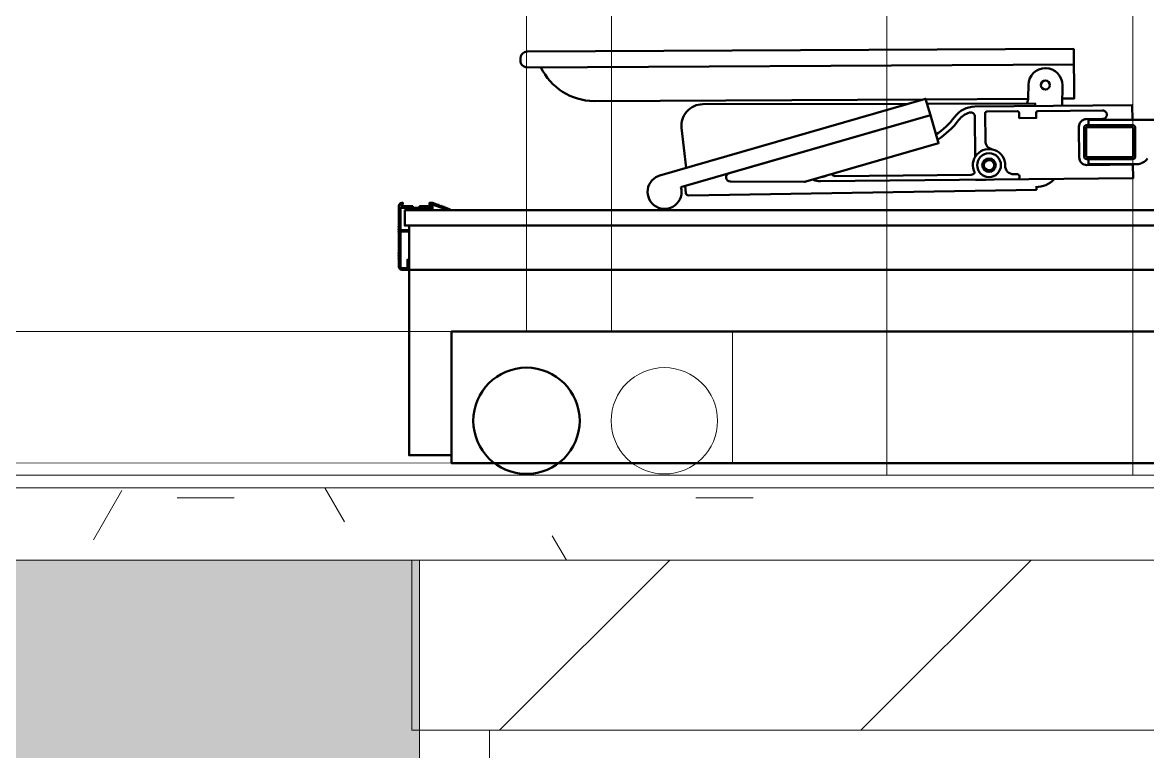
# Model space of a CAD drawing. Header units: millimetres. Extents: x 51154 to 151340, y -24069 to 30962.
# Drawn here: x 126953 to 128274, y -325 to 532 of the extents above; entities that cross this region are included whole.
import ezdxf

# ---------------------------------------------------------------- set-up
doc = ezdxf.new("R2010")
doc.units = ezdxf.units.MM
for name, color, linetype, lineweight, true_color in [('_____KCI_M_0_Main-1', 9, 'Continuous', 50, 0x808080), ('Ломаная-1-1', 9, 'Continuous', 9, 0x808080), ('Партер_ТХ_для_Разрез_dwg _2_-1', 9, 'Continuous', 9, 0x808080)]:
    doc.layers.add(name, color=color, linetype=linetype, lineweight=lineweight, true_color=true_color)
for name, color, linetype, lineweight in [('Высотные отметки', 7, 'Continuous', 9), ('Отделка 2 _5_-1', 7, 'Continuous', 9), ('Перекрытия', 7, 'Continuous', 9), ('Стены', 7, 'Continuous', 9), ('Структура _1_', 7, 'Continuous', 18), ('Штриховка разреза-2', 7, 'Continuous', 9)]:
    doc.layers.add(name, color=color, linetype=linetype, lineweight=lineweight)
pattern_1 = [(45, (99498.539, 6475), (-424.2640687119285, 424.2640687119285), [600, -100, 20, -100]), (45, (99498.539, 6899), (-424.2640687119285, 424.2640687119285), [])]

# ---------------------------------------------------------------- blocks, each defined once
blk = doc.blocks.new('Партер_ТХ_для_Разрез_dwg_A$C585C1D4E-8380806-Разрез 1-1')
at = {"layer": '_____KCI_M_0_Main-1'}
for p, q in [((127537.6980910729, 489.70459577283), (127537.7110412549, 487.1559646225545)), ((127545.4472479354, 497.7413147001538), (128187.666297717, 501.0073358661505)), ((127545.3920955192, 479.2029702275071), (128187.7599739861, 482.5715813751343)), ((128134.4642088842, 458.6604463609877), (128134.265665723, 443.6617603975359)), ((128174.4607047867, 458.1309979132387), (128174.1428659391, 434.1202771480205)), ((127624.135117067, 439.678001724464), (128011.2511246334, 441.6450264158669)), ((127751.8538486194, 435.8876413184229), (127993.4442455899, 436.4981306458834)), ((128013.9260704052, 441.6586184262309), (128134.1054104697, 442.2692770513717)), ((128083.9294540118, 392.5958442206505), (128083.6057913732, 425.2217169052931)), ((128121.5840817522, 427.5985762405219), (128085.585853083, 427.2414583790126)), ((128145.582900865, 427.8366548142406), (128221.579161359, 428.5905702973727)), ((128071.6427849959, 421.4331609609548), (128072.1098490487, 374.3521256282005)), ((128202.6792956423, 418.4025834652605), (128221.6783607732, 418.5910623355779)), ((127732.4272652697, 361.053849242908), (127727.0779684018, 408.0555142707202)), ((128194.1261358093, 373.3155181727382), (128193.7690179478, 409.3137468344543)), ((128199.9324517082, 408.3741456775936), (128199.9324517082, 374.3741586155269)), ((128202.4328869413, 407.8763267419312), (128202.4328869413, 374.8763392980221)), ((128257.4328660201, 407.9243059440527), (128257.4328660201, 374.9243185020062)), ((128259.9324288796, 408.4264866284105), (128259.9324288796, 374.4264995644811)), ((128257.2123154234, 364.940917263088), (128203.2149724495, 364.4052404708239)), ((127784.3441527989, 345.058336573002), (127871.5770713407, 344.7418388727132)), ((128067.320863558, 353.0566205906692), (127907.3287361692, 351.4694300985906)), ((128072.3801371883, 347.1065155158761), (128084.3795467447, 347.2255548036668)), ((128117.3011577259, 353.5524465351376), (128122.3181573581, 353.6022173224959)), ((127731.1798166763, 339.8911250199201), (127732.150739206, 331.2965341455313)), ((127398.0047493651, 318.0581481385055), (127399.7047493662, 318.0581481385055)), ((127394.8047493659, 316.3581481373879), (127394.8047493659, 292.258150261176)), ((127442.1748751905, 316.972036885378), (127444.234623542, 316.2261687501344)), ((127445.1748751905, 315.88568844488), (127447.234623542, 315.1398203096363)), ((127448.1748751905, 314.7993400043819), (127455.2749895174, 312.2282739638361)), ((127394.8047493659, 291.2581502611759), (127394.8047493659, 289.258150261176)), ((127394.8047493659, 288.258150261176), (127394.8047493659, 286.2581502611759)), ((127394.8047493659, 285.258150261176), (127394.8047493659, 261.2581481396231)), ((127394.8047493659, 260.2581481396231), (127394.8047493659, 258.2581481396231)), ((127394.8047493659, 257.2581481396231), (127394.8047493659, 255.2581481396231)), ((127394.8047493659, 254.2581481396231), (127394.8047493659, 244.7581481396231)), ((127398.3047493659, 241.2581481396231), (127406.8047493659, 241.2581481396231))]:
    blk.add_line(p, q, dxfattribs=at)
at = {"layer": '_____KCI_M_0_Main-1', "flags": 128}
for points in [[(128174.2534377407, 442.4732783309194), (128188.130573703, 442.5437912217352), (128187.8336441647, 501.0081869124446)], [(127782.9739265814, 354.8616813219163), (128019.2725120932, 423.1613641980114), (128013.7234511021, 442.359627027345), (127701.5039033256, 352.1157685837719)], [(128015.4016190003, 436.5536160564992), (128142.2486864161, 436.8741535509947), (128142.2990920972, 433.8043732608679)], [(127872.9835792295, 344.9384283053699), (128028.8595513459, 389.992779521552), (128019.2725120932, 423.1613641980114), (127726.2664749492, 338.4709739669236)], [(128071.5270222854, 433.1022839884284), (128256.5179195832, 434.9374729956511), (128256.6916640829, 417.4236629719857)], [(128143.6028391551, 425.8169133405211), (128143.6623588037, 419.8172085641894), (128123.6633428763, 419.6188097505841), (128123.6038232278, 425.6185145287785)], [(128256.9298129808, 411.4238684385094), (128224.92982517, 411.4238684385094), (128202.9298335146, 411.3767615838918)], [(128204.9298327695, 411.3785062826249), (128204.9298327695, 417.3785039990219), (128316.0792765747, 417.3785039990219)], [(128314.8047493528, 406.2581481396231), (128314.8047493528, 311.2581481396231), (127401.8047493826, 311.2581481396231), (127401.8047493826, 293.2581481396231), (128444.8047493845, 293.2581481396231)], [(128203.4320142101, 408.8771987094555), (128224.9320060145, 408.8771987094555), (128256.431994034, 408.8771987094555), (128234.9320022296, 408.8771987094555)], [(128202.9647275041, 371.3767768035653), (128224.9647191297, 371.3767768035653), (128256.9647069406, 371.3767768035653), (128204.9647267293, 371.3767768035653), (128204.9647267293, 365.3785237859014), (128261.8444650005, 365.3785237859014)], [(128203.4625464212, 373.8772120273683), (128224.9625382553, 373.8772120273683), (128256.4625262748, 373.8772120273683)], [(128257.2075221371, 365.4240931945863), (128257.3710344862, 348.9417045249614), (127890.3890922796, 345.3010863310668)], [(128143.8633006941, 338.5417948572907), (128143.9157900642, 335.3451155538681), (127735.1810307931, 328.6337034723732)], [(127455.1047493666, 311.2581481396231), (127452.6673861295, 311.2581481396231), (127434.2047493662, 317.943767022622), (127434.2047493662, 311.2581481396231), (127432.4047493655, 311.2581481396231), (127432.4047493655, 314.2581481396231), (127421.4368001744, 314.2581481396231), (127419.7047493663, 311.2581481396231), (127410.7047493662, 311.2581481396231), (127408.9726985581, 314.2581481396231), (127396.6047493666, 314.2581481396231), (127396.6047493666, 288.0581481385055), (127406.8047493659, 288.0581481385055), (127406.8047493659, 286.2581481396231), (127396.6047493666, 286.2581481396231), (127396.6047493666, 244.7581481396231)], [(127441.234623542, 317.3125171906325), (127434.2047493662, 319.858148137388), (127430.7047493663, 319.858148137388), (127430.7047493663, 318.0581481385055), (127432.4047493655, 318.0581481385055), (127432.4047493655, 316.0581481385055), (127419.2047493662, 316.0581481385055), (127419.2047493662, 314.0581481385055), (127411.2047493663, 314.0581481385055), (127411.2047493663, 316.0581481385055), (127398.0047493651, 316.0581481385055), (127398.0047493651, 318.0581481385055)], [(127399.7047493662, 318.0581481385055), (127399.7047493662, 319.858148137388), (127398.3047493659, 319.858148137388)], [(127456.8047760259, 23.25818183487385), (127406.8047760259, 23.25818183487385), (127406.8047760259, 293.2581481396231)], [(127398.3047493659, 243.0581481385055), (127405.0047493651, 243.0581481385055), (127405.0047493651, 253.0581481385055), (127406.8047493659, 253.0581481385055), (127406.8047493659, 241.2581553014937), (128494.8046757113, 241.2581553014937)], [(128784.8241738006, 13.94894952727585), (127456.8047759943, 13.94894952727585), (127456.8047759943, 168.7621263212535), (128784.8023896471, 168.7621263212535)]]:
    blk.add_lwpolyline(points, dxfattribs=at)
at = {"layer": '_____KCI_M_0_Main-1'}
for centre, radius in [((128154.4624568354, 458.3957221361819), 5.250000000000068), ((128088.210710926, 364.264398100135), 13.99999999998545), ((128088.210710926, 364.264398100135), 7.999999999985448), ((128088.210710926, 364.264398100135), 6), ((127544.8047810625, 63.76212631380289), 62.5)]:
    blk.add_circle(centre, radius, dxfattribs=at)
for centre, radius, start, end in [((127545.6979877781, 489.7452450714084), 8.000000000002732, 90.2911312362594, 180.291130382159), ((127545.71093796, 487.196613921133), 7.999999999984658, 180.2911303821579, 270.3004596912335), ((127624.4921788107, 509.2289428136322), 69.55185762767634, 205.4977457545051, 269.7058566112044), ((128154.4624568354, 458.3957221361819), 19.99999999998744, 359.2415988984944, 179.2415988984936), ((128074.1708597671, 449.8723644002351), 60.4148765129362, 347.5534305366137, 354.0996133236814), ((127751.9170224201, 410.8877211383555), 24.99999999998176, 90.1447847965346, 186.5049052563224), ((128071.8246205281, 403.1037601030442), 29.99999999999999, 90.5683800987388, 143.6984831327462), ((128071.8246205281, 403.1037601030442), 24.00000000000578, 105.8259035687798, 143.6984831327436), ((128066.6430310141, 421.3835612594161), 5.000000000006812, 0.5683799921497324, 105.825903568743), ((128085.6056929659, 425.2415567862812), 2.000000000004316, 90.56838009887653, 180.5683799921489), ((128121.603921635, 425.5986746477905), 1.999999999997329, 0.5683799921472104, 90.56838009846165), ((128145.6027407478, 425.8367532215091), 2.000000000004316, 90.56838009929339, 180.5683799921472), ((128221.6287610661, 423.5908163174066), 5.000000000000814, 270.5683800987105, 90.56838009871092), ((127979.1446713637, 471.1877305044803), 85.000000000002, 303.3771514652066, 323.6984831327595), ((127979.1446713637, 471.1877305044803), 90.9999999999962, 302.2073439079388, 323.6984831327591), ((128202.7685751151, 409.4030262998316), 9.000000000018774, 90.56838009878392, 180.5683799921493), ((128202.9324505757, 408.3767627256933), 2.999999999989439, 90.04998162299917, 180.0499819434423), ((128256.9324300419, 408.4238695803109), 3.000000000008937, 0.04998194330547103, 90.04998162313791), ((128256.9324300419, 408.4238695803109), 3.000000000008937, 0.04998194330547103, 90.04998162313791), ((128203.4328865539, 407.877199089435), 1.00000000000229, 90.04998162355383, 180.0499819428853), ((128256.4328664075, 407.9234335965487), 1.000000000002979, 0.04998194330305922, 90.04998162313791), ((128093.9289619755, 392.6950436255905), 9.999999999996264, 180.5683799921491, 258.6278358168879), ((128088.210710926, 364.264398100135), 18.99999999999227, 358.5922717509583, 208.1073756667045), ((128203.1256929766, 373.4047976381156), 8.999999999995758, 180.5683799921497, 270.568380098785), ((128202.962110443, 374.3767756617639), 2.999999999994385, 180.0499819433021, 270.0499816231377), ((128203.4616740774, 374.8772116473887), 1.000000000002979, 180.0499819433027, 270.0499816231376), ((128256.4616539012, 374.9234461526397), 0.9999999999933016, 270.0499816223042, 0.04998194330004382), ((128256.9620899092, 374.4238825163814), 3.000000000009009, 270.0499816234155, 0.04998194330547291), ((128256.9620899092, 374.4238825163814), 3.000000000009009, 270.0499816234155, 0.04998194330547291), ((128261.8313797544, 380.4281325231317), 14.99999999999703, 270.0499816231377, 326.9386398864015), ((128117.2019583117, 363.5519544969323), 10.00000000000163, 178.5922717509568, 270.5683800987105), ((127707.0529643167, 332.9175057544383), 20.00000000001604, 103.8386019991919, 16.12139551780948), ((127784.3622936345, 350.0583036637876), 4.999999999988647, 106.1213955003398, 269.7921209222666), ((127871.5952121764, 349.7418059634987), 4.999999999987878, 269.7921209222666, 286.1213955005019), ((127890.1906934809, 365.3001022546563), 20.00000000001795, 243.7804711878865, 270.5683800987518), ((127890.1906934809, 365.3001022546563), 15.0000000000102, 276.3637964004582, 295.8789945695669), ((127890.1906934809, 365.3001022546563), 15.0000000000102, 276.3637964004582, 295.8789945695669), ((127907.2791364621, 356.4691840785566), 5.000000000000957, 213.8065152168937, 270.5683800988772), ((128067.2712638508, 358.0563745706353), 5.000000000004556, 270.5683800988768, 326.7240512489868), ((128120.266823871, 350.4731951731268), 3.741490183136002, 309.9610005888425, 56.75183531887845), ((128143.2720738482, 368.5359684715989), 29.99999999999693, 269.2415980450971, 316.8718610789484), ((127735.1317775082, 331.6332991312268), 3.000000000006692, 186.4453224789395, 270.9407112843152), ((127398.3047493659, 316.3581481373879), 3.500000000014552, 90, 180), ((127441.7047493663, 317.1422770380053), 0.5000000000056138, 340.093860558225, 160.0938605587993), ((127444.7047493663, 316.0559285975072), 0.5000000000056138, 340.0938605582272, 160.0938605587953), ((127447.7047493663, 314.969580157009), 0.5000000000056138, 340.0938605582272, 160.0938605587953), ((127455.1047493666, 311.7581481396231), 0.4999999999792016, 269.9999999999996, 70.09386053290702), ((127394.8047493659, 291.7581502611759), 0.4999999999854481, 90, 269.9999999999996), ((127394.8047493659, 288.7581502611759), 0.4999999999854481, 90, 269.9999999999996), ((127394.8047493659, 285.7581502611759), 0.4999999999854481, 90, 269.9999999999996), ((127394.8047493659, 260.7581481396231), 0.5000000000001705, 90.00000000000325, 270.0000000000029), ((127394.8047493659, 257.7581481396231), 0.4999999999854481, 90, 269.9999999999996), ((127394.8047493659, 254.7581481396231), 0.5000000000001705, 90.0000000000016, 270.0000000000013), ((127398.3047493659, 244.7581481396231), 3.500000000000028, 180.0000000000002, 269.9999999999994), ((127398.3047493659, 244.7581481396231), 1.700000000011642, 180, 269.9999999999996)]:
    blk.add_arc(centre, radius, start, end, dxfattribs=at)
blk = doc.blocks.new('Партер_ТХ_для_Разрез_dwg _2_-8380805-Разрез 1-1')
at = {"layer": 'Ломаная-1-1'}
for p, q in [((127544.8053986711, 2081.256750896854), (127544.8047400714, 168.7600138637247)), ((127456.8047803622, 168.7598225235018), (127456.8047803622, 13.75982252350182)), ((127786.8047803621, 168.7598225235018), (127786.8047803621, 13.75982252350182)), ((121856.8189643045, 13.75982336728007), (128594.8046862614, 14.23728372184664))]:
    blk.add_line(p, q, dxfattribs=at)
at = {"layer": 'Ломаная-1-1', "flags": 128}
for points in [[(121856.8189642747, 168.759823378456), (128594.7938171333, 168.7621264628145), (128594.8053445091, 2391.256997753215)], [(127544.8189376743, 2081.256797755418), (127644.8053445091, 2081.256797755418), (127644.8047109974, 168.7600138637248)]]:
    blk.add_lwpolyline(points, dxfattribs=at)
at = {"layer": 'Ломаная-1-1'}
for centre, radius in [((127544.8047810625, 63.7621263138029), 62.5), ((127706.8047803621, 63.75982252350182), 62.50000000001455)]:
    blk.add_circle(centre, radius, dxfattribs=at)
blk.add_blockref('Партер_ТХ_для_Разрез_dwg_A$C585C1D4E-8380806-Разрез 1-1', (0, 0))

msp = doc.modelspace()

# ---------------------------------------------------------------- hatches: boundary and pattern name
at = {"layer": 'Штриховка разреза-2'}
h = msp.add_hatch(dxfattribs=at)
h.set_pattern_fill('FP_4', color=256, style=0, pattern_type=2)
h.set_pattern_definition([(0, (99498.539, 6475), (812.8, 203.2), [67.056, -542.544, 67.056, -542.544, -3251.2]), (0, (99498.539, 6475), (812.8, 203.2), [-1219.2, 67.056, -1152.144, 67.056, -542.544, -1422.4]), (0, (99498.539, 6475), (812.8, 203.2), [-3048, 67.056, -339.344, 67.056, -948.944]), (120, (99803.339, 6576.6), (-582.3763620489977, 602.3054481959919), [67.05599999999998, -542.5439999999999, 67.05599999999998, -3793.744]), (120, (99803.339, 6576.6), (-582.3763620489977, 602.3054481959919), [-676.656, -542.5439999999999, 67.05599999999998, -1152.144, -2032]), (120, (99803.339, 6576.6), (-582.3763620489977, 602.3054481959919), [-2438.4, 67.05599999999998, -542.5439999999999, 67.05599999999998, -1355.344]), (120, (99803.339, 6576.6), (-582.3763620489977, 602.3054481959919), [-3115.055999999999, -339.3439999999999, 67.05599999999998, -948.9439999999998]), (240, (99904.939, 6983), (-230.4236379510019, -805.5054481959917), [67.056, -542.544, 67.056, -542.544, -3251.2]), (240, (99904.939, 6983), (-230.4236379510019, -805.5054481959917), [-1219.2, 67.056, -1152.144, 67.056, -542.544, -1422.4]), (240, (99904.939, 6983), (-230.4236379510019, -805.5054481959917), [-3048, 67.056, -339.344, 67.056, -948.944])])
h.paths.add_polyline_path([(128645.556669864, -99.99999999808009), (128781.6238522873, -99.99999999808009), (128781.6238522873, -14.99999999808208), (120074.9060722659, -14.99999999808208), (120074.9060722659, -99.99999999808009), (128263.8238383213, -99.99999999808009)], flags=0)
h = msp.add_hatch(dxfattribs=at)
h.set_pattern_fill('FP_2', color=256, style=0, pattern_type=2)
h.set_pattern_definition(pattern_1)
h.paths.add_polyline_path([(129027.2895014066, -349.9999999980839), (141806.9529758849, -349.9999999980839), (141806.9529758849, -99.99999999808009), (128781.6238522873, -99.99999999808009), (128781.6238522873, -349.9999999980839)], flags=0)
h.paths.add_polyline_path([(57261.51717138739, -349.9999999980839), (71681.62385228716, -349.9999999980839), (71681.62385228716, -229.9999999980852), (72081.62385228732, -229.9999999980852), (72081.62385228732, -99.99999999808009), (57031.62385228719, -99.99999999808009), (57031.62385228719, -349.9999999980839)], flags=0)
h.paths.add_polyline_path([(120228.7908941705, -349.9999999980839), (127419.1908337429, -349.9999999980839), (127419.1908337429, -99.99999999808009), (120228.7908941705, -99.99999999808009), (120228.7908941705, -221.7114751055989)], flags=0)
h.paths.add_polyline_path([(104331.6238522873, -229.9999999980852), (104481.6238522871, -229.9999999980852), (104481.6238522871, -99.99999999808009), (104331.6238522873, -99.99999999808009), (104331.6238522873, -221.7114751055989)], flags=0)
h = msp.add_hatch(dxfattribs=at)
h.set_pattern_fill('FP_2', color=256, style=0, pattern_type=2)
h.set_pattern_definition(pattern_1)
h.paths.add_polyline_path([(128781.6238522873, -299.999999998078), (128781.6238522873, -99.99999999808009), (127409.9987446422, -99.99999999808009), (127409.9987446422, -299.999999998078), (127500.358175236, -299.999999998078)], flags=0)

# ---------------------------------------------------------------- linework, layer by layer
at = {"layer": 'Высотные отметки'}
msp.add_line((130869.9001913132, 1.920240666475337e-09), (121300.7809125245, 1.920240666475337e-09), dxfattribs=at)
at = {"layer": 'Отделка 2 _5_-1'}
msp.add_line((128781.6238522872, 1.91992342024605e-09), (120074.9060722659, 1.91992342024605e-09), dxfattribs=at)
at = {"layer": 'Перекрытия'}
for p, q in [((120123.5134763235, 1.920240664365295e-09), (127968.1277943713, 1.920240664365295e-09)), ((127969.1097320732, 1.920240664365295e-09), (123181.6238522873, 1.920240664365295e-09)), ((123185.3424663161, 1.920240664365295e-09), (127969.4026911681, 1.920240664365295e-09)), ((129331.6238522872, -99.99999999807974), (120123.5134763235, -99.99999999807974)), ((123181.6238522872, -99.99999999807974), (128963.5212180429, -99.99999999807974)), ((128834.7203951894, -99.99999999807974), (123185.3424663162, -99.99999999807974)), ((123686.6238522872, -99.99999999807974), (134130.2520130721, -99.99999999807974)), ((126974.9677991637, -99.99999999807974), (127501.1276005562, -99.99999999807974)), ((126981.6238522873, -99.99999999807976), (127488.6673893978, -99.99999999807976)), ((127489.2628703501, -99.99999999807976), (127409.9987446422, -99.99999999807976)), ((127501.1595004998, -99.99999999807974), (127419.1908337429, -99.99999999807974)), ((127501.370321939, -349.9999999980839), (127501.370321939, -299.999999998078))]:
    msp.add_line(p, q, dxfattribs=at)
at = {"layer": 'Стены'}
for p, q in [((127968.1277943712, 4450.000000001914), (127968.1277943712, 1.922630588069296e-09)), ((128257.1001078389, 4450.000000001916), (128257.1001078389, 1.922089154504647e-09)), ((128257.1001078389, 1.922698267264878e-09), (128257.1001078389, 4450.000000001914)), ((121531.6238522873, 1.920240664365295e-09), (127968.1277943712, 1.920240664365295e-09)), ((128257.1001078389, -99.99999999807976), (127968.1277943712, -99.99999999807976)), ((128692.5619234055, -99.99999999807982), (128257.1001078389, -99.99999999807982))]:
    msp.add_line(p, q, dxfattribs=at)
at = {"layer": 'Структура _1_'}
for p, q in [((128781.6238522872, -14.99999999807991), (120074.9060722659, -14.99999999807991)), ((120074.9060722659, -99.99999999808009), (128781.6238522872, -99.99999999808009)), ((127419.1908337429, -99.99999999808009), (120228.7908941705, -99.99999999808009)), ((128781.6238522873, -99.99999999808009), (127409.9987446422, -99.99999999808009)), ((127409.9987446422, -99.99999999808009), (127409.9987446422, -299.9999999980801)), ((127419.1908337429, -349.9999999980795), (127419.1908337429, -99.99999999808009)), ((127409.9987446422, -299.9999999980801), (128781.6238522873, -299.9999999980801))]:
    msp.add_line(p, q, dxfattribs=at)

# ---------------------------------------------------------------- block references
at = {"layer": 'Партер_ТХ_для_Разрез_dwg _2_-1'}
msp.add_blockref('Партер_ТХ_для_Разрез_dwg _2_-8380805-Разрез 1-1', (0, 0), dxfattribs=at)

doc.saveas('drawing.dxf')
